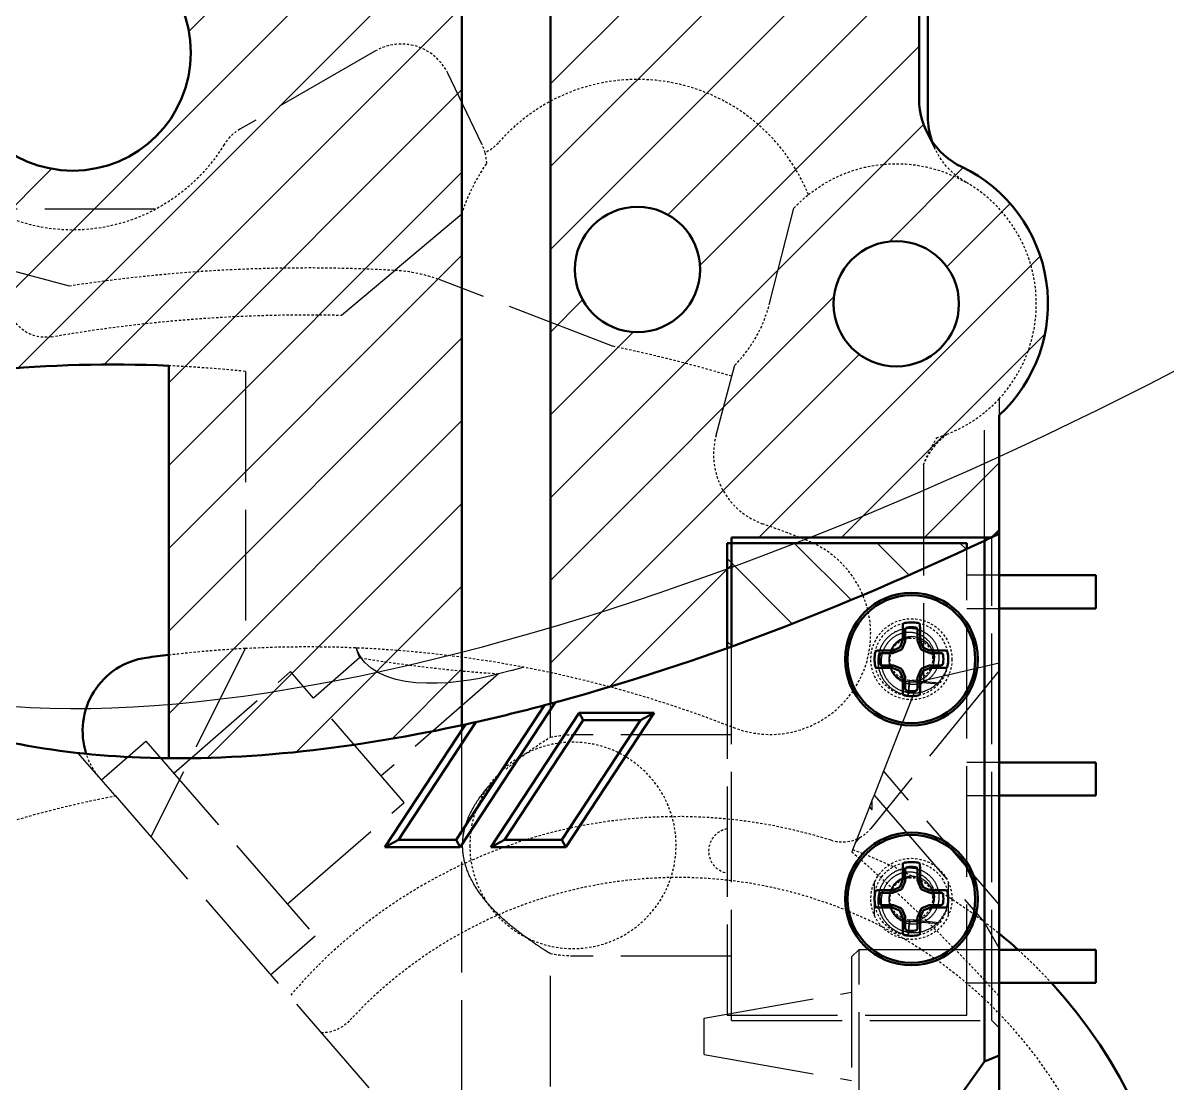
# Model space of a CAD drawing. Header units: millimetres. Extents: x 0 to 860, y -24 to 617.
# Drawn here: x 529.7 to 591.8, y 489.3 to 546.8 of the extents above; entities that cross this region are included whole.
import ezdxf

# ---------------------------------------------------------------- set-up
doc = ezdxf.new("R2010")
doc.units = ezdxf.units.MM
for name, pattern in [('AM_ISO02W050', [7.5, 6, -1.5]), ('AM_ISO08W050', [18, 12, -1.5, 3, -1.5]), ('HIDDEN2', [0.1875, 0.125, -0.0625])]:
    doc.linetypes.add(name, pattern=pattern)
for name, color, linetype, lineweight in [('AM_3', 6, 'AM_ISO02W050', 25), ('AM_7', 4, 'AM_ISO08W050', 25), ('AM_8', 1, 'Continuous', 25), ('Breakout Section', 7, 'Continuous', 25), ('Hidden', 7, 'HIDDEN2', 25), ('Visible', 7, 'Continuous', 50)]:
    doc.layers.add(name, color=color, linetype=linetype, lineweight=lineweight)

msp = doc.modelspace()

# ---------------------------------------------------------------- hatches: boundary and pattern name
at = {"layer": 'AM_8'}
h = msp.add_hatch(dxfattribs=at)
h.set_pattern_fill('ANSI31', color=256, style=0)
h.set_pattern_definition([(45, (437.9836, 319.8726), (-2.245064, 2.245064), [])])
edge = h.paths.add_edge_path(flags=0)
edge.add_spline(control_points=[(610.406, 535.589), (610.649, 535.764), (610.891, 535.94), (611.531, 536.408), (611.929, 536.702), (612.325, 536.997)], knot_values=[0, 0, 0, 0, 0.297466, 0.297466, 0.789426, 0.789426, 0.789426, 0.789426], degree=3, periodic=0)
edge.add_line((584.35, 563.939), (612.325, 536.997))
edge.add_line((582.026, 563.939), (584.35, 563.939))
edge.add_line((582.026, 555.939), (582.026, 563.939))
edge.add_line((577.926, 553.476), (582.026, 555.939))
edge.add_line((573.826, 555.939), (577.926, 553.476))
edge.add_line((573.826, 563.939), (573.826, 555.939))
edge.add_line((567.176, 563.939), (573.826, 563.939))
edge.add_line((567.176, 563.939), (567.176, 563.939))
edge.add_line((565.376, 563.939), (567.176, 563.939))
edge.add_line((564.376, 562.939), (565.376, 563.939))
edge.add_line((564.376, 549.939), (564.376, 562.939))
edge.add_line((560.326, 549.939), (564.376, 549.939))
edge.add_line((558.326, 547.939), (560.326, 549.939))
edge.add_line((558.326, 509.865), (558.326, 547.939))
edge.add_spline(control_points=[(558.582, 509.934), (558.497, 509.911), (558.411, 509.888), (558.326, 509.865)], knot_values=[0.280801, 0.280801, 0.280801, 0.280801, 0.296726, 0.296726, 0.296726, 0.296726], degree=3, periodic=0)
edge.add_spline(control_points=[(567.906, 512.878), (564.843, 511.78), (561.793, 510.81), (558.715, 509.97), (558.649, 509.952), (558.582, 509.934)], knot_values=[2.528, 2.528, 2.528, 2.528, 2.996496, 2.996496, 3.006761, 3.006761, 3.006761, 3.006761], degree=3, periodic=0)
edge.add_spline(control_points=[(568.146, 512.964), (568.066, 512.935), (567.986, 512.907), (567.906, 512.878)], knot_values=[2.515766, 2.515766, 2.515766, 2.515766, 2.528, 2.528, 2.528, 2.528], degree=3, periodic=0)
edge.add_line((568.146, 518.574), (568.146, 512.964))
edge.add_line((568.146, 518.874), (568.146, 518.574))
edge.add_line((582.229, 518.874), (568.146, 518.874))
edge.add_spline(control_points=[(582.3, 518.908), (582.276, 518.897), (582.253, 518.886), (582.229, 518.874)], knot_values=[0.032607, 0.032607, 0.032607, 0.032607, 0.037918, 0.037918, 0.037918, 0.037918], degree=3, periodic=0)
edge.add_line((582.666, 519.274), (582.3, 518.908))
edge.add_line((582.666, 525.505), (582.666, 519.274))
edge.add_ellipse((577.086, 531.555), major_axis=(7.425, -3.549), ratio=1, start_angle=-21.76389, end_angle=90, ccw=False)
edge.add_line((580.636, 538.98), (580.636, 538.98))
edge.add_spline(control_points=[(580.636, 538.98), (580.179, 539.199), (579.765, 539.506), (579.246, 540.062), (579.09, 540.263), (578.753, 540.794), (578.595, 541.139), (578.377, 541.888), (578.322, 542.271), (578.322, 542.654)], knot_values=[-0.224252, -0.224252, -0.224252, -0.224252, -0.148312, -0.148312, -0.110184, -0.110184, -0.054097, -0.054097, 0, 0, 0, 0], degree=3, periodic=0)
edge.add_line((578.322, 542.654), (578.322, 550.693))
edge.add_ellipse((582.331, 550.727), major_axis=(-1.877, -3.579), ratio=0.989891, start_angle=-191.11322, end_angle=-62.08326, ccw=False)
edge.add_line((584.856, 553.88), (608.448, 534.844))
edge.add_line((608.448, 534.844), (608.59, 534.294))
edge.add_spline(control_points=[(609.647, 535.044), (609.297, 534.793), (608.944, 534.543), (608.59, 534.294)], knot_values=[0.307763, 0.307763, 0.307763, 0.307763, 0.370434, 0.370434, 0.370434, 0.370434], degree=3, periodic=0)
edge.add_spline(control_points=[(610.406, 535.589), (610.154, 535.406), (609.901, 535.225), (609.647, 535.044)], knot_values=[0.833337, 0.833337, 0.833337, 0.833337, 0.893975, 0.893975, 0.893975, 0.893975], degree=3, periodic=0)
edge = h.paths.add_edge_path(flags=0)
edge.add_ellipse((577.086, 531.555), major_axis=(0, 3.4), ratio=1, start_angle=0, end_angle=360)
edge = h.paths.add_edge_path(flags=0)
edge.add_ellipse((563.045, 533.413), major_axis=(0, 3.4), ratio=1, start_angle=0, end_angle=360)
edge = h.paths.add_edge_path(flags=0)
edge.add_line((537.617, 528.193), (537.617, 506.903))
edge.add_line((537.617, 506.903), (537.617, 506.903))
edge.add_spline(control_points=[(537.617, 506.903), (542.88, 506.853), (548.297, 507.565), (553.526, 508.699)], knot_values=[3.26411, 3.26411, 3.26411, 3.26411, 4.051041, 4.051041, 4.051041, 4.051041], degree=3, periodic=0)
edge.add_line((553.526, 508.699), (553.526, 547.939))
edge.add_line((553.526, 547.939), (551.526, 549.939))
edge.add_line((551.526, 549.939), (547.476, 549.939))
edge.add_line((547.476, 549.939), (547.476, 562.939))
edge.add_line((547.476, 562.939), (546.476, 563.939))
edge.add_line((546.476, 563.939), (544.676, 563.939))
edge.add_line((544.676, 563.939), (544.676, 563.939))
edge.add_line((544.676, 563.939), (538.026, 563.939))
edge.add_line((538.026, 563.939), (538.026, 555.939))
edge.add_line((538.026, 555.939), (533.926, 553.476))
edge.add_line((533.926, 553.476), (529.826, 555.939))
edge.add_line((529.826, 555.939), (529.826, 563.939))
edge.add_line((529.826, 563.939), (526.891, 563.939))
edge.add_line((526.891, 563.939), (503.088, 540.195))
edge.add_spline(control_points=[(503.088, 540.195), (503.234, 539.224), (503.399, 538.271), (503.583, 537.337)], knot_values=[0.145474, 0.145474, 0.145474, 0.145474, 0.938844, 0.938844, 0.938844, 0.938844], degree=3, periodic=0)
edge.add_spline(control_points=[(503.583, 537.337), (503.654, 536.976), (503.728, 536.616), (503.806, 536.259)], knot_values=[0.25562, 0.25562, 0.25562, 0.25562, 0.322568, 0.322568, 0.322568, 0.322568], degree=3, periodic=0)
edge.add_spline(control_points=[(503.806, 536.259), (504.434, 533.343), (505.279, 530.466), (506.369, 527.72)], knot_values=[6.619501, 6.619501, 6.619501, 6.619501, 7.323802, 7.323802, 7.323802, 7.323802], degree=3, periodic=0)
edge.add_line((506.369, 527.72), (506.369, 527.72))
edge.add_line((506.369, 527.72), (509.479, 526.351))
edge.add_line((509.479, 526.351), (518.366, 526.351))
edge.add_ellipse((534.539, 458.851), major_axis=(69.342, -3.078), ratio=1, start_angle=90, end_angle=106.01544, ccw=False)
edge = h.paths.add_edge_path(flags=0)
edge.add_ellipse((512.245, 534.113), major_axis=(0, 3.4), ratio=1, start_angle=0, end_angle=360)
edge = h.paths.add_edge_path(flags=0)
edge.add_ellipse((532.416, 545.173), major_axis=(0, 6.4), ratio=1, start_angle=0, end_angle=360)
h = msp.add_hatch(dxfattribs=at)
h.set_pattern_fill('ANSI31', color=256, angle=90, style=0)
h.set_pattern_definition([(135, (437.9836, 319.8726), (-2.245064, -2.245064), [])])
edge = h.paths.add_edge_path(flags=0)
edge.add_line((567.906, 512.878), (567.906, 518.574))
edge.add_line((567.906, 518.574), (568.146, 518.574))
edge.add_line((568.146, 518.574), (580.906, 518.574))
edge.add_line((580.906, 518.574), (580.906, 518.251))
edge.add_spline(control_points=[(580.906, 518.251), (576.674, 516.277), (572.398, 514.498), (568.146, 512.964)], knot_values=[1.865519, 1.865519, 1.865519, 1.865519, 2.515766, 2.515766, 2.515766, 2.515766], degree=3, periodic=0)
edge.add_spline(control_points=[(568.146, 512.964), (568.066, 512.935), (567.986, 512.907), (567.906, 512.878)], knot_values=[2.515766, 2.515766, 2.515766, 2.515766, 2.528, 2.528, 2.528, 2.528], degree=3, periodic=0)

# ---------------------------------------------------------------- linework, layer by layer
at = {"layer": 'AM_3', "extrusion": (0, 1, 0)}
for p, q in [((548.83, 545.268), (541.471, 541.02)), ((554.601, 540.219), (552.752, 544.058)), ((536.899, 536.684), (516.053, 536.684)), ((553.517, 536.42), (549.9, 533.381)), ((570.216, 531.578), (571.531, 536.741)), ((528.907, 533.417), (532.212, 532.532)), ((546.995, 530.94), (549.9, 533.381)), ((561.697, 529.251), (552.281, 532.874)), ((541.774, 527.883), (541.774, 512.872)), ((568.164, 527.621), (568.324, 528.219)), ((567.307, 524.424), (568.164, 527.621)), ((582.666, 526.395), (582.666, 525.505)), ((581.866, 518.702), (581.866, 525.646)), ((578.565, 522.812), (578.565, 511.096)), ((582.229, 518.874), (582.266, 518.874)), ((582.266, 518.874), (582.3, 518.908)), ((582.266, 492.674), (582.266, 518.874)), ((580.906, 492.974), (580.906, 518.251)), ((582.666, 516.834), (580.906, 516.834)), ((580.906, 515.034), (582.666, 515.034)), ((541.774, 512.872), (536.654, 502.632)), ((567.906, 512.878), (567.906, 492.974)), ((568.146, 492.674), (568.146, 512.964)), ((547.975, 512.344), (545.472, 510.168)), ((537.886, 506.091), (544.226, 511.602)), ((550.393, 504.508), (544.226, 511.602)), ((556.204, 511.663), (555.509, 511.473)), ((556.204, 511.663), (556.9, 511.854)), ((582.666, 511.667), (575.703, 503.098)), ((582.666, 512.067), (578.565, 511.096)), ((555.509, 511.473), (549.146, 505.942)), ((577.798, 511.055), (577.73, 510.282)), ((577.796, 511.025), (577.798, 511.055)), ((577.798, 511.055), (577.798, 511.055)), ((579.373, 510.915), (577.798, 511.055)), ((579.434, 510.984), (577.805, 511.129)), ((578.565, 511.096), (578.054, 510.464)), ((578.054, 510.464), (575.879, 504.903)), ((558.326, 508.049), (558.326, 509.865)), ((553.526, 487.779), (553.526, 508.699)), ((533.962, 505.728), (536.377, 507.827)), ((536.377, 507.827), (545.562, 497.261)), ((568.146, 508.174), (559.546, 508.174)), ((534.703, 504.876), (532.691, 507.191)), ((582.666, 506.674), (580.906, 506.674)), ((582.666, 498.968), (576.392, 506.213)), ((534.703, 504.876), (551.057, 486.063)), ((534.709, 504.862), (534.703, 504.876)), ((575.879, 504.903), (575.766, 504.613)), ((575.879, 504.903), (581.866, 497.99)), ((580.906, 504.874), (582.666, 504.874)), ((544.053, 498.997), (550.393, 504.508)), ((575.631, 504.266), (574.678, 501.83)), ((575.766, 504.613), (575.631, 504.266)), ((575.631, 504.266), (575.766, 504.11)), ((575.766, 504.613), (575.766, 504.11)), ((574.858, 502.29), (575.111, 502.604)), ((575.906, 498.358), (575.906, 500.191)), ((579.906, 500.191), (579.906, 498.358)), ((577.798, 498.055), (577.73, 497.282)), ((577.796, 498.025), (577.798, 498.055)), ((577.798, 498.055), (577.798, 498.055)), ((579.373, 497.915), (577.798, 498.055)), ((579.434, 497.984), (577.805, 498.129)), ((582.666, 496.604), (581.866, 497.99)), ((543.147, 495.162), (545.562, 497.261)), ((558.326, 481.595), (558.326, 496.3)), ((568.146, 496.174), (559.546, 496.174)), ((574.666, 496.123), (575.066, 496.523)), ((574.666, 496.123), (574.666, 487.523)), ((575.066, 487.123), (575.066, 496.523)), ((575.066, 496.523), (582.666, 496.523)), ((582.666, 496.514), (580.906, 496.514)), ((566.666, 492.812), (574.666, 494.223)), ((580.906, 494.714), (582.666, 494.714)), ((567.906, 492.974), (580.906, 492.974)), ((566.666, 490.833), (566.666, 492.812)), ((568.146, 492.674), (582.266, 492.674)), ((582.666, 492.274), (582.266, 492.674)), ((566.666, 490.833), (574.666, 489.423))]:
    msp.add_line(p, q, dxfattribs=at)
at = {"layer": 'AM_7'}
for points in [[(579.205, 539.929), (579.063, 540.223), (578.921, 540.507), (578.779, 540.782)], [(555.509, 511.473), (552.982, 510.781), (548.638, 510.43), (547.78, 512.906)], [(547.975, 512.344), (547.91, 512.531), (547.845, 512.718), (547.78, 512.906)], [(577.798, 511.055), (577.8, 511.08), (577.803, 511.104), (577.805, 511.129)], [(577.798, 498.055), (577.8, 498.08), (577.803, 498.104), (577.805, 498.129)]]:
    msp.add_open_spline(points, degree=3, dxfattribs=at)
for points, knots in [([(576.719, 511.975), (576.738, 511.866), (576.77, 511.76), (576.856, 511.574), (576.914, 511.474), (577.123, 511.234), (577.263, 511.126), (577.529, 510.997), (577.694, 510.933), (578.103, 510.908), (578.289, 510.934), (578.583, 511.038), (578.754, 511.115), (579.076, 511.404), (579.194, 511.562), (579.334, 511.86), (579.404, 512.044), (579.426, 512.499), (579.395, 512.705), (579.267, 513.057), (579.173, 513.237), (578.868, 513.571), (578.692, 513.7), (578.314, 513.874), (578.118, 513.924), (577.72, 513.949), (577.492, 513.929), (577.051, 513.775), (576.866, 513.669), (576.546, 513.395), (576.39, 513.211), (576.174, 512.776), (576.113, 512.561), (576.078, 512.158), (576.085, 511.922), (576.229, 511.425), (576.346, 511.201), (576.582, 510.913), (576.668, 510.826), (576.953, 510.589), (577.175, 510.467), (577.545, 510.35), (577.723, 510.308), (578.129, 510.297), (578.311, 510.317), (578.487, 510.361)], [0, 0, 0, 0, 0.0169633, 0.0169633, 0.0313299, 0.0313299, 0.0491207, 0.0491207, 0.061298, 0.061298, 0.071376, 0.071376, 0.0782504, 0.0782504, 0.0839279, 0.0839279, 0.0877876, 0.0877876, 0.0909722, 0.0909722, 0.0935946, 0.0935946, 0.095996, 0.095996, 0.0982269, 0.0982269, 0.1004193, 0.1004193, 0.1022179, 0.1022179, 0.1040071, 0.1040071, 0.1054978, 0.1054978, 0.1067372, 0.1067372, 0.1078937, 0.1078937, 0.1084549, 0.1084549, 0.1096147, 0.1096147, 0.1102554, 0.1102554, 0.1107755, 0.1107755, 0.1107755, 0.1107755]), ([(579.082, 511.933), (579.159, 512.126), (579.171, 512.298), (579.166, 512.587), (579.129, 512.756), (578.969, 513.123), (578.842, 513.264), (578.682, 513.413), (578.609, 513.469), (578.381, 513.61), (578.214, 513.674), (577.856, 513.737), (577.665, 513.733), (577.284, 513.653), (577.096, 513.571), (576.767, 513.339), (576.628, 513.192), (576.403, 512.845), (576.324, 512.642), (576.253, 512.221), (576.259, 512.006), (576.352, 511.578), (576.445, 511.368), (576.707, 511.001), (576.873, 510.844), (577.262, 510.596), (577.488, 510.509), (577.957, 510.43), (578.198, 510.438), (578.673, 510.543), (578.905, 510.647), (579.312, 510.938), (579.485, 511.122), (579.75, 511.539), (579.842, 511.769), (579.889, 512.011)], [-0.4907713, -0.4907713, -0.4907713, -0.4907713, -0.480928, -0.480928, -0.4665165, -0.4665165, -0.4472859, -0.4472859, -0.4333159, -0.4333159, -0.4065285, -0.4065285, -0.3782734, -0.3782734, -0.3475453, -0.3475453, -0.3174957, -0.3174957, -0.2849721, -0.2849721, -0.2530897, -0.2530897, -0.2187417, -0.2187417, -0.1849838, -0.1849838, -0.1487767, -0.1487767, -0.1130979, -0.1130979, -0.0749933, -0.0749933, -0.0373472, -0.0373472, -0.000001, -0.000001, -0.000001, -0.000001]), ([(577.798, 511.056), (577.834, 511.052), (577.87, 511.05), (577.906, 511.05), (578.132, 511.05), (578.37, 511.118), (578.565, 511.243), (578.605, 511.268), (578.643, 511.296), (578.679, 511.325), (578.711, 511.351), (578.742, 511.379), (578.772, 511.409), (578.899, 511.536), (579.003, 511.699), (579.064, 511.877), (579.108, 512.006), (579.13, 512.143), (579.13, 512.274), (579.13, 512.587), (578.993, 512.919), (578.772, 513.14), (578.551, 513.361), (578.219, 513.499), (577.906, 513.499), (577.594, 513.499), (577.261, 513.361), (577.041, 513.14), (576.82, 512.919), (576.682, 512.587), (576.682, 512.274), (576.682, 511.962), (576.82, 511.63), (577.041, 511.409), (577.073, 511.377), (577.107, 511.346), (577.143, 511.317), (577.29, 511.2), (577.469, 511.115), (577.655, 511.076), (577.702, 511.066), (577.75, 511.059), (577.798, 511.055)], [0.91293522, 0.91293522, 0.91293522, 0.91293522, 0.91418068, 0.91418068, 0.91418068, 0.92203558, 0.92203558, 0.92203558, 0.92361698, 0.92361698, 0.92361698, 0.92506378, 0.92506378, 0.92506378, 0.93135022, 0.93135022, 0.93135022, 0.93594689, 0.93594689, 0.93594689, 0.94682999, 0.94682999, 0.94682999, 0.95771309, 0.95771309, 0.95771309, 0.9685962, 0.9685962, 0.9685962, 0.9794793, 0.9794793, 0.9794793, 0.9903624, 0.9903624, 0.9903624, 0.99194518, 0.99194518, 0.99194518, 0.99835157, 0.99835157, 0.99835157, 1, 1, 1, 1]), ([(577.906, 513.424), (577.801, 513.428), (577.696, 513.417), (577.494, 513.369), (577.398, 513.331), (577.156, 513.199), (577.038, 513.091), (576.854, 512.859), (576.783, 512.72), (576.711, 512.476), (576.695, 512.377), (576.69, 512.21), (576.691, 512.104), (576.719, 511.975)], [0, 0, 0, 0, 0.015845, 0.015845, 0.0313198, 0.0313198, 0.0573261, 0.0573261, 0.0854716, 0.0854716, 0.103795, 0.103795, 0.1158847, 0.1158847, 0.1158847, 0.1158847]), ([(577.729, 510.282), (577.747, 510.484), (577.765, 510.686), (577.783, 510.888), (577.787, 510.934), (577.792, 510.979), (577.796, 511.025)], [0, 0, 0, 0, 0.815591, 0.815591, 0.815591, 1, 1, 1, 1]), ([(577.805, 511.129), (577.805, 511.128), (577.805, 511.127), (577.805, 511.125), (577.802, 511.102), (577.8, 511.078), (577.798, 511.055)], [0, 0, 0, 0, 0.0479449, 0.0479449, 0.0479449, 1, 1, 1, 1]), ([(558.326, 496.3), (558.326, 496.3), (558.273, 496.332), (558.069, 496.46), (557.917, 496.556), (557.538, 496.806), (557.27, 496.987), (556.7, 497.401), (556.399, 497.634), (555.73, 498.196), (555.369, 498.538), (554.736, 499.235), (554.465, 499.59), (554.027, 500.302), (553.857, 500.664), (553.686, 501.201), (553.643, 501.377), (553.597, 501.65), (553.584, 501.741), (553.566, 501.939), (553.56, 502.044), (553.56, 502.305), (553.566, 502.41), (553.584, 502.608), (553.597, 502.699), (553.643, 502.972), (553.686, 503.148), (553.857, 503.685), (554.027, 504.047), (554.465, 504.759), (554.736, 505.114), (555.315, 505.751), (555.607, 506.035), (555.926, 506.313)], [2.5150292, 2.5150292, 2.5150292, 2.5150292, 2.5569832, 2.5569832, 2.5989372, 2.5989372, 2.652193, 2.652193, 2.7054488, 2.7054488, 2.7835953, 2.7835953, 2.8617419, 2.8617419, 2.9398884, 2.9398884, 2.9789617, 2.9789617, 2.9984983, 2.9984983, 3.018035, 3.018035, 3.0375716, 3.0375716, 3.0571083, 3.0571083, 3.0961815, 3.0961815, 3.1743281, 3.1743281, 3.2524746, 3.2524746, 3.3171679, 3.3171679, 3.3171679, 3.3171679]), ([(576.719, 498.975), (576.738, 498.866), (576.77, 498.76), (576.856, 498.574), (576.914, 498.474), (577.123, 498.234), (577.263, 498.126), (577.529, 497.997), (577.694, 497.933), (578.103, 497.908), (578.289, 497.934), (578.583, 498.038), (578.754, 498.115), (579.076, 498.404), (579.194, 498.562), (579.334, 498.86), (579.404, 499.044), (579.426, 499.499), (579.395, 499.705), (579.267, 500.057), (579.173, 500.237), (578.868, 500.571), (578.692, 500.7), (578.314, 500.874), (578.118, 500.924), (577.72, 500.949), (577.492, 500.929), (577.051, 500.775), (576.866, 500.669), (576.546, 500.395), (576.39, 500.211), (576.174, 499.776), (576.113, 499.561), (576.078, 499.158), (576.085, 498.922), (576.229, 498.425), (576.346, 498.201), (576.582, 497.913), (576.668, 497.826), (576.953, 497.589), (577.175, 497.467), (577.545, 497.35), (577.723, 497.308), (578.129, 497.297), (578.311, 497.317), (578.487, 497.361)], [0, 0, 0, 0, 0.0169633, 0.0169633, 0.0313299, 0.0313299, 0.0491207, 0.0491207, 0.061298, 0.061298, 0.071376, 0.071376, 0.0782504, 0.0782504, 0.0839279, 0.0839279, 0.0877876, 0.0877876, 0.0909722, 0.0909722, 0.0935946, 0.0935946, 0.095996, 0.095996, 0.0982269, 0.0982269, 0.1004193, 0.1004193, 0.1022179, 0.1022179, 0.1040071, 0.1040071, 0.1054978, 0.1054978, 0.1067372, 0.1067372, 0.1078937, 0.1078937, 0.1084549, 0.1084549, 0.1096147, 0.1096147, 0.1102554, 0.1102554, 0.1107755, 0.1107755, 0.1107755, 0.1107755]), ([(579.082, 498.933), (579.159, 499.126), (579.171, 499.298), (579.166, 499.587), (579.129, 499.756), (578.969, 500.123), (578.842, 500.264), (578.682, 500.413), (578.609, 500.469), (578.381, 500.61), (578.214, 500.674), (577.856, 500.737), (577.665, 500.733), (577.284, 500.653), (577.096, 500.571), (576.767, 500.339), (576.628, 500.192), (576.403, 499.845), (576.324, 499.642), (576.253, 499.221), (576.259, 499.006), (576.352, 498.578), (576.445, 498.368), (576.707, 498.001), (576.873, 497.844), (577.262, 497.596), (577.488, 497.509), (577.957, 497.43), (578.198, 497.438), (578.673, 497.543), (578.905, 497.647), (579.312, 497.938), (579.485, 498.122), (579.75, 498.539), (579.842, 498.769), (579.889, 499.011)], [-0.4907713, -0.4907713, -0.4907713, -0.4907713, -0.480928, -0.480928, -0.4665165, -0.4665165, -0.4472859, -0.4472859, -0.4333159, -0.4333159, -0.4065285, -0.4065285, -0.3782734, -0.3782734, -0.3475453, -0.3475453, -0.3174957, -0.3174957, -0.2849721, -0.2849721, -0.2530897, -0.2530897, -0.2187417, -0.2187417, -0.1849838, -0.1849838, -0.1487767, -0.1487767, -0.1130979, -0.1130979, -0.0749933, -0.0749933, -0.0373472, -0.0373472, -0.000001, -0.000001, -0.000001, -0.000001]), ([(577.798, 498.056), (577.834, 498.052), (577.87, 498.05), (577.906, 498.05), (578.132, 498.05), (578.37, 498.118), (578.565, 498.243), (578.605, 498.268), (578.643, 498.296), (578.679, 498.325), (578.711, 498.351), (578.742, 498.379), (578.772, 498.409), (578.899, 498.536), (579.003, 498.699), (579.064, 498.877), (579.108, 499.006), (579.13, 499.143), (579.13, 499.274), (579.13, 499.587), (578.993, 499.919), (578.772, 500.14), (578.551, 500.361), (578.219, 500.499), (577.906, 500.499), (577.594, 500.499), (577.261, 500.361), (577.041, 500.14), (576.82, 499.919), (576.682, 499.587), (576.682, 499.274), (576.682, 498.962), (576.82, 498.63), (577.041, 498.409), (577.073, 498.377), (577.107, 498.346), (577.143, 498.317), (577.29, 498.2), (577.469, 498.115), (577.655, 498.076), (577.702, 498.066), (577.75, 498.059), (577.798, 498.055)], [0.91293522, 0.91293522, 0.91293522, 0.91293522, 0.91418068, 0.91418068, 0.91418068, 0.92203558, 0.92203558, 0.92203558, 0.92361698, 0.92361698, 0.92361698, 0.92506378, 0.92506378, 0.92506378, 0.93135022, 0.93135022, 0.93135022, 0.93594689, 0.93594689, 0.93594689, 0.94682999, 0.94682999, 0.94682999, 0.95771309, 0.95771309, 0.95771309, 0.9685962, 0.9685962, 0.9685962, 0.9794793, 0.9794793, 0.9794793, 0.9903624, 0.9903624, 0.9903624, 0.99194518, 0.99194518, 0.99194518, 0.99835157, 0.99835157, 0.99835157, 1, 1, 1, 1]), ([(577.906, 500.424), (577.801, 500.428), (577.696, 500.417), (577.494, 500.369), (577.398, 500.331), (577.156, 500.199), (577.038, 500.091), (576.854, 499.859), (576.783, 499.72), (576.711, 499.476), (576.695, 499.377), (576.69, 499.21), (576.691, 499.104), (576.719, 498.975)], [0, 0, 0, 0, 0.015845, 0.015845, 0.0313198, 0.0313198, 0.0573261, 0.0573261, 0.0854716, 0.0854716, 0.103795, 0.103795, 0.1158847, 0.1158847, 0.1158847, 0.1158847]), ([(577.729, 497.282), (577.747, 497.484), (577.765, 497.686), (577.783, 497.888), (577.787, 497.934), (577.792, 497.979), (577.796, 498.025)], [0, 0, 0, 0, 0.815591, 0.815591, 0.815591, 1, 1, 1, 1]), ([(577.805, 498.129), (577.805, 498.128), (577.805, 498.127), (577.805, 498.125), (577.802, 498.102), (577.8, 498.078), (577.798, 498.055)], [0, 0, 0, 0, 0.0479449, 0.0479449, 0.0479449, 1, 1, 1, 1])]:
    msp.add_open_spline(points, degree=3, knots=knots, dxfattribs=at)
at = {"layer": 'Breakout Section', "transparency": 33554432}
msp.add_spline([(510.767, 580.946, 22.699), (579.209, 590.78, 22.699), (639.473, 576.583, 22.699), (515.932, 513.769, 22.699), (510.767, 580.946, 22.699)], degree=3, dxfattribs=at)
at = {"layer": 'Hidden'}
for centre in [(577.906, 512.274), (577.906, 499.274)]:
    msp.add_circle(centre, 2.2, dxfattribs=at)
at = {"layer": 'Hidden', "extrusion": (1e-16, 0, -1)}
msp.add_circle((-559.546, 502.174), 5.6, dxfattribs=at)
at = {"layer": 'Hidden'}
for centre, radius, start, end in [((550.23, 542.844), 2.8, 25.713, 120), ((563.045, 533.726), 10, 22.0011, 139.07459), ((542.671, 538.941), 2.4, 120, 148.71692), ((552.078, 539.004), 2.8, 15.50907, 25.713), ((552.078, 539.004), 2.8, 3.24747, 15.50907), ((577.086, 531.555), 7.6, 317.23929, 60.25838), ((532.416, 545.173), 9.6, 242.15724, 297.84275), ((563.045, 533.404), 7.4, 315.51711, 345.713), ((545.126, 449.839), 81.123, 73.50111, 78.21314), ((534.539, 458.851), 69.41, 84.01699, 87.45841), ((571.171, 523.389), 4, 165, 250.49986), ((577.086, 531.555), 7.6, 286.85595, 286.86976), ((545.126, 449.839), 74.025, 68.5069, 70.49986), ((570.25, 513.644), 5.451, 248.5069, 68.5069), ((565.227, 476.136), 27.6, 72.45381, 139.71504), ((568.126, 501.874), 1.22, 100.38886, 259.61114), ((574.151, 504.359), 2, 298.67086, 320.90647), ((574.151, 504.359), 2, 252.45381, 298.67086), ((565.227, 476.136), 24.3, 237.82306, 137.18047)]:
    msp.add_arc(centre, radius, start, end, dxfattribs=at)
at = {"layer": 'Hidden', "extrusion": (1e-16, 0, -1)}
for centre, radius, start, end in [((-532.416, 545.173), 9.6, 211.28308, 242.15725), ((-553.978, 541.586), 2, 220.92541, 246.46906), ((-582.899, 541.709), 4.1, 299.87679, 340.96135), ((-577.086, 531.555), 7.6, 51.12655, 119.74162), ((-563.053, 533.409), 10, 17.52253, 35.12659), ((-577.086, 531.555), 7.6, 43.02909, 51.12655), ((-545.126, 448.239), 85.276, 81.28978, 93.20977), ((-549.456, 525.447), 7.947, 93.20977, 110.82789), ((-530.907, 531.736), 2, 260.15106, 0), ((-545.126, 449.839), 81.123, 80.15106, 91.32009), ((-577.086, 531.555), 7.6, 222.76071, 231.02859), ((-577.086, 531.555), 7.6, 231.02859, 249.0288), ((-582.274, 521.306), 4.003, 22.09729, 51.94303), ((-584.954, 520.569), 6.771, 19.34071, 33.24113), ((-576.772, 532.456), 8.555, 249.22701, 252.8719), ((-577.906, 512.274), 2, 10.45921, 79.54079), ((-577.906, 512.274), 2, 100.45921, 169.54079), ((-577.906, 512.274), 1.15, 275.05746, 275.05665), ((-545.126, 449.839), 63.123, 83.16815, 86.95609), ((-545.126, 449.839), 63.123, 86.95609, 111.4931), ((-560.265, 585.813), 74.494, 273.66075, 279.48481), ((-577.906, 512.11), 1.189, 162.5207, 188.54931), ((-577.906, 512.274), 2, 280.45921, 349.54079), ((-577.906, 512.274), 2, 190.45921, 259.54079), ((-567.723, 492.511), 18.158, 49.47807, 58.83377), ((-559.546, 502.174), 6, 78.2628, 90), ((-536.946, 508.393), 4, 319, 341.78443), ((-545.126, 449.839), 56, 30.63496, 79.27956), ((-510.093, 427.937), 98.139, 131.15431, 137.6889), ((-565.227, 476.136), 27.5, 110.19823, 129.35593), ((-577.906, 499.274), 2, 10.45921, 79.54079), ((-577.906, 499.274), 2, 100.45921, 169.54079), ((-577.906, 499.274), 1.15, 275.05746, 275.05665), ((-577.906, 499.11), 1.189, 162.5207, 188.54931), ((-577.906, 499.274), 2, 280.45921, 349.54079), ((-577.906, 499.274), 2, 190.45921, 259.54079), ((-559.546, 502.174), 6, 270, 281.7372), ((-565.227, 476.136), 27.5, 132.1799, 137.50035), ((-545.936, 494.012), 2, 222.81953, 271.47319)]:
    msp.add_arc(centre, radius, start, end, dxfattribs=at)
at = {"layer": 'Visible', "extrusion": (0, 1, 0)}
for p, q in [((578.801, 541.699), (578.801, 551.607)), ((578.322, 550.693), (578.322, 542.654)), ((553.526, 547.939), (553.526, 508.699)), ((558.326, 509.865), (558.326, 547.939)), ((537.617, 506.903), (537.617, 528.193)), ((582.666, 525.505), (582.666, 519.274)), ((582.666, 519.274), (582.3, 518.908)), ((582.666, 519.084), (582.666, 519.274)), ((582.666, 490.785), (582.666, 519.084)), ((567.906, 512.878), (567.906, 518.574)), ((567.906, 518.574), (580.906, 518.574)), ((582.229, 518.874), (568.146, 518.874)), ((568.146, 518.874), (568.146, 512.964)), ((580.906, 518.574), (580.906, 518.251)), ((581.866, 518.702), (581.866, 490.454)), ((587.906, 516.834), (582.666, 516.834)), ((587.906, 515.034), (587.906, 516.834)), ((582.666, 515.034), (587.906, 515.034)), ((577.574, 513.871), (577.574, 513.285)), ((578.239, 513.285), (578.239, 513.871)), ((576.868, 512.747), (576.84, 512.747)), ((577.228, 512.886), (576.915, 512.756)), ((577.335, 512.779), (576.943, 512.616)), ((577.424, 513.266), (577.295, 512.953)), ((577.564, 513.238), (577.402, 512.846)), ((577.434, 513.341), (577.434, 513.313)), ((578.41, 512.846), (578.248, 513.238)), ((578.379, 513.313), (578.379, 513.341)), ((578.518, 512.953), (578.388, 513.266)), ((578.869, 512.616), (578.478, 512.779)), ((578.897, 512.756), (578.585, 512.886)), ((578.945, 512.747), (578.973, 512.747)), ((576.895, 512.607), (576.31, 512.607)), ((579.503, 512.607), (578.917, 512.607)), ((576.31, 511.942), (576.895, 511.942)), ((576.84, 511.802), (576.868, 511.802)), ((576.915, 511.793), (577.228, 511.663)), ((576.943, 511.932), (577.335, 511.77)), ((577.295, 511.596), (577.424, 511.283)), ((577.402, 511.703), (577.564, 511.311)), ((578.248, 511.311), (578.41, 511.703)), ((578.388, 511.283), (578.518, 511.596)), ((578.478, 511.77), (578.869, 511.932)), ((578.585, 511.663), (578.897, 511.793)), ((578.917, 511.942), (579.503, 511.942)), ((578.945, 511.802), (578.973, 511.802)), ((577.434, 511.236), (577.434, 511.208)), ((577.574, 511.264), (577.574, 510.678)), ((578.239, 510.678), (578.239, 511.264)), ((578.379, 511.208), (578.379, 511.236)), ((558.001, 509.778), (553.205, 502.482)), ((553.421, 502.082), (558.582, 509.934)), ((559.881, 509.37), (555.091, 502.082)), ((559.166, 502.082), (563.956, 509.37)), ((563.956, 509.37), (559.881, 509.37)), ((559.881, 509.37), (560.096, 508.97)), ((563.956, 509.37), (563.214, 508.97)), ((553.724, 508.742), (549.346, 502.082)), ((550.088, 502.482), (554.285, 508.867)), ((555.833, 502.482), (560.096, 508.97)), ((563.214, 508.97), (558.95, 502.482)), ((560.096, 508.97), (563.214, 508.97)), ((587.906, 506.674), (582.666, 506.674)), ((587.906, 504.874), (587.906, 506.674)), ((582.666, 504.874), (587.906, 504.874)), ((549.346, 502.082), (550.088, 502.482)), ((553.205, 502.482), (550.088, 502.482)), ((553.421, 502.082), (553.205, 502.482)), ((555.833, 502.482), (555.091, 502.082)), ((558.95, 502.482), (555.833, 502.482)), ((559.166, 502.082), (558.95, 502.482)), ((549.346, 502.082), (553.421, 502.082)), ((555.091, 502.082), (559.166, 502.082)), ((577.434, 500.341), (577.434, 500.313)), ((577.574, 500.871), (577.574, 500.285)), ((578.239, 500.285), (578.239, 500.871)), ((578.379, 500.313), (578.379, 500.341)), ((576.868, 499.747), (576.84, 499.747)), ((577.228, 499.886), (576.915, 499.756)), ((577.335, 499.779), (576.943, 499.616)), ((577.424, 500.266), (577.295, 499.953)), ((577.564, 500.238), (577.402, 499.846)), ((578.41, 499.846), (578.248, 500.238)), ((578.518, 499.953), (578.388, 500.266)), ((578.869, 499.616), (578.478, 499.779)), ((578.897, 499.756), (578.585, 499.886)), ((578.945, 499.747), (578.973, 499.747)), ((576.895, 499.607), (576.31, 499.607)), ((579.503, 499.607), (578.917, 499.607)), ((576.31, 498.942), (576.895, 498.942)), ((576.84, 498.802), (576.868, 498.802)), ((576.915, 498.793), (577.228, 498.663)), ((576.943, 498.932), (577.335, 498.77)), ((577.295, 498.596), (577.424, 498.283)), ((577.402, 498.703), (577.564, 498.311)), ((578.248, 498.311), (578.41, 498.703)), ((578.388, 498.283), (578.518, 498.596)), ((578.478, 498.77), (578.869, 498.932)), ((578.585, 498.663), (578.897, 498.793)), ((578.917, 498.942), (579.503, 498.942)), ((578.945, 498.802), (578.973, 498.802)), ((577.434, 498.236), (577.434, 498.208)), ((577.574, 498.264), (577.574, 497.678)), ((578.239, 497.678), (578.239, 498.264)), ((578.379, 498.208), (578.379, 498.236)), ((587.906, 496.514), (582.666, 496.514)), ((587.906, 494.714), (587.906, 496.514)), ((582.666, 494.714), (587.906, 494.714)), ((581.866, 490.454), (580.226, 488.134)), ((581.866, 490.454), (582.666, 490.785)), ((582.666, 486.574), (582.666, 490.785))]:
    msp.add_line(p, q, dxfattribs=at)
at = {"layer": 'Visible'}
for centre, radius in [((532.416, 545.173), 6.4), ((563.045, 533.413), 3.4), ((577.086, 531.555), 3.4)]:
    msp.add_circle(centre, radius, dxfattribs=at)
at = {"layer": 'Visible', "extrusion": (1e-16, 0, -1)}
for centre, radius in [((-577.906, 512.274), 3.6), ((-577.906, 512.274), 3.468), ((-577.906, 499.274), 3.6), ((-577.906, 499.274), 3.468)]:
    msp.add_circle(centre, radius, dxfattribs=at)
for centre, radius, start, end in [((-582.405, 542.66), 4.083, 295.68008, 359.92026), ((-582.899, 541.703), 4.098, 341.04642, 359.94327), ((-577.086, 531.555), 8.23, 115.54853, 227.31242), ((-622.974, 513.346), 45.54, 359.9936, 0.97618), ((-577.906, 512.274), 2, 79.54079, 100.45921), ((-532.839, 513.346), 45.54, 179.02382, 180.0064), ((-576.834, 467.207), 45.54, 89.02382, 90.0064), ((-577.287, 512.893), 0.124, 202.49258, 247.50742), ((-578.525, 512.893), 0.124, 292.49258, 337.50742), ((-578.978, 467.207), 45.54, 89.9936, 90.97618), ((-536.946, 508.393), 4, 341.78443, 82.04735), ((-545.126, 449.839), 63.123, 82.04735, 83.16815), ((-577.906, 512.274), 2, 349.54079, 10.45921), ((-577.906, 512.274), 2, 169.54079, 190.45921), ((-576.834, 557.342), 45.54, 269.9936, 270.97618), ((-577.287, 511.655), 0.124, 112.49258, 157.50742), ((-578.525, 511.655), 0.124, 22.49258, 67.50742), ((-578.978, 557.342), 45.54, 269.02382, 270.0064), ((-622.974, 511.203), 45.54, 359.02382, 0.0064), ((-532.839, 511.203), 45.54, 179.9936, 180.97618), ((-577.906, 512.274), 2, 259.54079, 280.45921), ((-622.974, 500.346), 45.54, 359.9936, 0.97618), ((-577.906, 499.274), 2, 79.54079, 100.45921), ((-532.839, 500.346), 45.54, 179.02382, 180.0064), ((-576.834, 454.207), 45.54, 89.02382, 90.0064), ((-577.287, 499.893), 0.124, 202.49258, 247.50742), ((-578.525, 499.893), 0.124, 292.49258, 337.50742), ((-578.978, 454.207), 45.54, 89.9936, 90.97618), ((-577.906, 499.274), 2, 349.54079, 10.45921), ((-577.906, 499.274), 2, 169.54079, 190.45921), ((-576.834, 544.342), 45.54, 269.9936, 270.97618), ((-577.287, 498.655), 0.124, 112.49258, 157.50742), ((-578.525, 498.655), 0.124, 22.49258, 67.50742), ((-578.978, 544.342), 45.54, 269.02382, 270.0064), ((-622.974, 498.203), 45.54, 359.02382, 0.0064), ((-532.839, 498.203), 45.54, 179.9936, 180.97618), ((-577.906, 499.274), 2, 259.54079, 280.45921), ((-565.227, 476.136), 27.5, 129.35593, 132.1799), ((-565.227, 476.136), 27.5, 137.50035, 206.95613)]:
    msp.add_arc(centre, radius, start, end, dxfattribs=at)
at = {"layer": 'Visible'}
for centre, radius, start, end in [((534.539, 458.851), 69.41, 87.45841, 103.47384), ((577.906, 512.274), 1.735, 82.54259, 97.45741), ((577.18, 513.001), 0.124, 292.49258, 337.50742), ((578.632, 513.001), 0.124, 202.49258, 247.50742), ((577.906, 512.274), 1.735, 172.54259, 187.45741), ((577.906, 512.274), 1.735, 352.54259, 7.45741), ((577.18, 511.548), 0.124, 22.49258, 67.50742), ((578.632, 511.548), 0.124, 112.49258, 157.50742), ((577.906, 512.274), 1.735, 262.54259, 277.45741), ((577.906, 499.274), 1.735, 82.54259, 97.45741), ((577.18, 500.001), 0.124, 292.49258, 337.50742), ((578.632, 500.001), 0.124, 202.49258, 247.50742), ((577.906, 499.274), 1.735, 172.54259, 187.45741), ((577.906, 499.274), 1.735, 352.54259, 7.45741), ((577.18, 498.548), 0.124, 22.49258, 67.50742), ((578.632, 498.548), 0.124, 112.49258, 157.50742), ((577.906, 499.274), 1.735, 262.54259, 277.45741)]:
    msp.add_arc(centre, radius, start, end, dxfattribs=at)
for centre, major_axis, ratio, start_param, end_param in [((577.699, 513.869), (-0.059, 0.112), 0.98278, -0.348308, 1.079528), ((578.114, 513.869), (0.059, 0.112), 0.982773, -1.078847, 0.348963), ((576.867, 512.872), (-0.024, 0.123), 0.996045, 2.946, 3.337185), ((577.309, 513.313), (-0.123, 0.024), 0.996045, 2.946, 3.337185), ((578.504, 513.313), (0.123, 0.024), 0.996045, 2.946, 3.337185), ((578.945, 512.872), (0.024, 0.123), 0.996045, 2.946, 3.337185), ((576.311, 512.482), (-0.112, 0.059), 0.982773, -1.078847, 0.348963), ((579.501, 512.482), (0.112, 0.059), 0.98278, -0.348308, 1.079528), ((576.311, 512.067), (0.112, 0.059), 0.98278, 2.793285, 4.221121), ((576.867, 511.677), (0.024, 0.123), 0.996045, -0.195593, 0.195593), ((578.945, 511.677), (-0.024, 0.123), 0.996045, -0.195593, 0.195593), ((579.501, 512.067), (-0.112, 0.059), 0.982773, 2.062746, 3.490556), ((577.309, 511.236), (0.123, 0.024), 0.996045, -0.195593, 0.195593), ((578.504, 511.236), (-0.123, 0.024), 0.996045, -0.195593, 0.195593), ((577.699, 510.68), (0.059, 0.112), 0.982773, 2.062746, 3.490556), ((578.114, 510.68), (-0.059, 0.112), 0.98278, 2.793285, 4.221121), ((577.699, 500.869), (-0.059, 0.112), 0.98278, -0.348308, 1.079528), ((578.114, 500.869), (0.059, 0.112), 0.982773, -1.078847, 0.348963), ((576.867, 499.872), (-0.024, 0.123), 0.996045, 2.946, 3.337185), ((577.309, 500.313), (-0.123, 0.024), 0.996045, 2.946, 3.337185), ((578.504, 500.313), (0.123, 0.024), 0.996045, 2.946, 3.337185), ((578.945, 499.872), (0.024, 0.123), 0.996045, 2.946, 3.337185), ((576.311, 499.482), (-0.112, 0.059), 0.982773, -1.078847, 0.348963), ((579.501, 499.482), (0.112, 0.059), 0.98278, -0.348308, 1.079528), ((576.311, 499.067), (0.112, 0.059), 0.98278, 2.793285, 4.221121), ((576.867, 498.677), (0.024, 0.123), 0.996045, -0.195593, 0.195593), ((578.945, 498.677), (-0.024, 0.123), 0.996045, -0.195593, 0.195593), ((579.501, 499.067), (-0.112, 0.059), 0.982773, 2.062746, 3.490556), ((577.309, 498.236), (0.123, 0.024), 0.996045, -0.195593, 0.195593), ((578.504, 498.236), (-0.123, 0.024), 0.996045, -0.195593, 0.195593), ((577.699, 497.68), (0.059, 0.112), 0.982773, 2.062746, 3.490556), ((578.114, 497.68), (-0.059, 0.112), 0.98278, 2.793285, 4.221121)]:
    msp.add_ellipse(centre, major_axis=major_axis, ratio=ratio, start_param=start_param, end_param=end_param, dxfattribs=at)
at = {"layer": 'Visible', "extrusion": (3.80602e-18, 1.91342e-17, -1)}
for centre, start_param, end_param in [((577.449, 513.285), 2.946, 3.337185), ((578.364, 511.263), -0.195593, 0.195593), ((577.449, 500.285), 2.946, 3.337185), ((578.364, 498.263), -0.195593, 0.195593)]:
    msp.add_ellipse(centre, major_axis=(-0.123, 0.024), ratio=0.996045, start_param=start_param, end_param=end_param, dxfattribs=at)
at = {"layer": 'Visible', "extrusion": (3.80602e-18, -1.91342e-17, -1)}
for centre, start_param, end_param in [((578.364, 513.285), 2.946, 3.337185), ((577.449, 511.263), -0.195593, 0.195593), ((578.364, 500.285), 2.946, 3.337185), ((577.449, 498.263), -0.195593, 0.195593)]:
    msp.add_ellipse(centre, major_axis=(0.123, 0.024), ratio=0.996045, start_param=start_param, end_param=end_param, dxfattribs=at)
at = {"layer": 'Visible', "extrusion": (9.6194e-17, 1.91342e-17, -1)}
for centre, start_param, end_param in [((576.895, 512.732), 2.946, 3.337185), ((578.917, 511.817), -0.195593, 0.195593), ((576.895, 499.732), 2.946, 3.337185), ((578.917, 498.817), -0.195593, 0.195593)]:
    msp.add_ellipse(centre, major_axis=(-0.024, 0.123), ratio=0.996045, start_param=start_param, end_param=end_param, dxfattribs=at)
at = {"layer": 'Visible', "extrusion": (9.6194e-17, -1.91342e-17, -1)}
for centre, start_param, end_param in [((578.917, 512.732), 2.946, 3.337185), ((576.895, 511.817), -0.195593, 0.195593), ((578.917, 499.732), 2.946, 3.337185), ((576.895, 498.817), -0.195593, 0.195593)]:
    msp.add_ellipse(centre, major_axis=(0.024, 0.123), ratio=0.996045, start_param=start_param, end_param=end_param, dxfattribs=at)
at = {"layer": 'Visible'}
for points, knots in [([(553.724, 508.742), (547.924, 507.472), (541.886, 506.715), (531.41, 507.121), (526.716, 507.947), (518.374, 511.565), (515.633, 513.838), (511.093, 518.573), (509.023, 521.837), (505.807, 528.739), (504.623, 532.466), (503.806, 536.259)], [3.25415, 3.25415, 3.25415, 3.25415, 4.127872, 4.127872, 4.830624, 4.830624, 5.495735, 5.495735, 6.407612, 6.407612, 7.323802, 7.323802, 7.323802, 7.323802]), ([(581.866, 518.702), (574.198, 515.068), (566.369, 512.058), (558.715, 509.97), (558.649, 509.952), (558.582, 509.934)], [1.816312, 1.816312, 1.816312, 1.816312, 2.996496, 2.996496, 3.006761, 3.006761, 3.006761, 3.006761]), ([(577.44, 514.122), (577.441, 514.136), (577.443, 514.15), (577.448, 514.163), (577.453, 514.175), (577.46, 514.188), (577.469, 514.198), (577.478, 514.209), (577.489, 514.218), (577.501, 514.225), (577.514, 514.233), (577.528, 514.238), (577.543, 514.241)], [0, 0, 0, 0, 0.00002096155, 0.00002096155, 0.00002096155, 0.00004192, 0.00004192, 0.00004192, 0.00006292253, 0.00006292253, 0.00006292253, 0.00008558841, 0.00008558841, 0.00008558841, 0.00008558841]), ([(578.269, 514.241), (578.283, 514.239), (578.297, 514.234), (578.309, 514.227), (578.321, 514.22), (578.332, 514.211), (578.341, 514.201), (578.351, 514.19), (578.358, 514.178), (578.363, 514.165), (578.369, 514.152), (578.372, 514.137), (578.372, 514.122)], [0, 0, 0, 0, 0.00002101043, 0.00002101043, 0.00002101043, 0.00004201941, 0.00004201941, 0.00004201941, 0.00006304715, 0.00006304715, 0.00006304715, 0.00008558686, 0.00008558686, 0.00008558686, 0.00008558686]), ([(575.939, 512.638), (575.942, 512.651), (575.947, 512.665), (575.954, 512.677), (575.958, 512.684), (575.963, 512.691), (575.968, 512.698), (575.981, 512.713), (575.997, 512.724), (576.015, 512.731), (576.029, 512.737), (576.044, 512.74), (576.059, 512.74)], [0, 0, 0, 0, 0.00002101043, 0.00002101043, 0.00002101043, 0.00003365576, 0.00003365576, 0.00003365576, 0.00006304715, 0.00006304715, 0.00006304715, 0.00008558685, 0.00008558685, 0.00008558685, 0.00008558685]), ([(579.754, 512.74), (579.768, 512.74), (579.781, 512.737), (579.794, 512.733), (579.807, 512.728), (579.819, 512.721), (579.83, 512.712), (579.841, 512.703), (579.85, 512.692), (579.857, 512.68), (579.865, 512.667), (579.87, 512.652), (579.873, 512.638)], [0, 0, 0, 0, 0.00002096155, 0.00002096155, 0.00002096155, 0.00004192, 0.00004192, 0.00004192, 0.00006292253, 0.00006292253, 0.00006292253, 0.0000855884, 0.0000855884, 0.0000855884, 0.0000855884]), ([(576.059, 511.809), (576.045, 511.809), (576.031, 511.811), (576.018, 511.816), (576.005, 511.821), (575.993, 511.828), (575.982, 511.837), (575.972, 511.846), (575.963, 511.857), (575.955, 511.869), (575.948, 511.882), (575.942, 511.897), (575.939, 511.911)], [0, 0, 0, 0, 0.00002096155, 0.00002096155, 0.00002096155, 0.00004192, 0.00004192, 0.00004192, 0.00006292253, 0.00006292253, 0.00006292253, 0.0000855884, 0.0000855884, 0.0000855884, 0.0000855884]), ([(579.873, 511.911), (579.87, 511.898), (579.866, 511.884), (579.859, 511.872), (579.852, 511.86), (579.843, 511.849), (579.832, 511.839), (579.822, 511.83), (579.81, 511.823), (579.797, 511.817), (579.783, 511.812), (579.769, 511.809), (579.754, 511.809)], [0, 0, 0, 0, 0.00002101043, 0.00002101043, 0.00002101043, 0.00004201941, 0.00004201941, 0.00004201941, 0.00006304715, 0.00006304715, 0.00006304715, 0.00008558685, 0.00008558685, 0.00008558685, 0.00008558685]), ([(577.543, 510.308), (577.529, 510.31), (577.516, 510.315), (577.504, 510.322), (577.496, 510.326), (577.489, 510.331), (577.483, 510.337), (577.468, 510.349), (577.456, 510.366), (577.449, 510.384), (577.444, 510.397), (577.441, 510.412), (577.44, 510.427)], [0, 0, 0, 0, 0.00002101043, 0.00002101043, 0.00002101043, 0.00003365576, 0.00003365576, 0.00003365576, 0.00006304715, 0.00006304715, 0.00006304715, 0.00008558685, 0.00008558685, 0.00008558685, 0.00008558685]), ([(578.372, 510.427), (578.372, 510.419), (578.371, 510.41), (578.369, 510.402), (578.365, 510.383), (578.356, 510.365), (578.343, 510.351), (578.334, 510.34), (578.324, 510.331), (578.312, 510.324), (578.299, 510.316), (578.284, 510.31), (578.269, 510.308)], [0, 0, 0, 0, 0.00001259732, 0.00001259732, 0.00001259732, 0.00004192, 0.00004192, 0.00004192, 0.00006292253, 0.00006292253, 0.00006292253, 0.0000855884, 0.0000855884, 0.0000855884, 0.0000855884]), ([(577.44, 501.122), (577.441, 501.136), (577.443, 501.15), (577.448, 501.163), (577.453, 501.175), (577.46, 501.188), (577.469, 501.198), (577.478, 501.209), (577.489, 501.218), (577.501, 501.225), (577.514, 501.233), (577.528, 501.238), (577.543, 501.241)], [0, 0, 0, 0, 0.00002096155, 0.00002096155, 0.00002096155, 0.00004192, 0.00004192, 0.00004192, 0.00006292253, 0.00006292253, 0.00006292253, 0.00008558841, 0.00008558841, 0.00008558841, 0.00008558841]), ([(578.269, 501.241), (578.283, 501.239), (578.297, 501.234), (578.309, 501.227), (578.321, 501.22), (578.332, 501.211), (578.341, 501.201), (578.351, 501.19), (578.358, 501.178), (578.363, 501.165), (578.369, 501.152), (578.372, 501.137), (578.372, 501.122)], [0, 0, 0, 0, 0.00002101043, 0.00002101043, 0.00002101043, 0.00004201941, 0.00004201941, 0.00004201941, 0.00006304715, 0.00006304715, 0.00006304715, 0.00008558686, 0.00008558686, 0.00008558686, 0.00008558686]), ([(575.939, 499.638), (575.942, 499.651), (575.947, 499.665), (575.954, 499.677), (575.958, 499.684), (575.963, 499.691), (575.968, 499.698), (575.981, 499.713), (575.997, 499.724), (576.015, 499.731), (576.029, 499.737), (576.044, 499.74), (576.059, 499.74)], [0, 0, 0, 0, 0.00002101043, 0.00002101043, 0.00002101043, 0.00003365576, 0.00003365576, 0.00003365576, 0.00006304715, 0.00006304715, 0.00006304715, 0.00008558685, 0.00008558685, 0.00008558685, 0.00008558685]), ([(579.754, 499.74), (579.768, 499.74), (579.781, 499.737), (579.794, 499.733), (579.807, 499.728), (579.819, 499.721), (579.83, 499.712), (579.841, 499.703), (579.85, 499.692), (579.857, 499.68), (579.865, 499.667), (579.87, 499.652), (579.873, 499.638)], [0, 0, 0, 0, 0.00002096155, 0.00002096155, 0.00002096155, 0.00004192, 0.00004192, 0.00004192, 0.00006292253, 0.00006292253, 0.00006292253, 0.0000855884, 0.0000855884, 0.0000855884, 0.0000855884]), ([(576.059, 498.809), (576.045, 498.809), (576.031, 498.811), (576.018, 498.816), (576.005, 498.821), (575.993, 498.828), (575.982, 498.837), (575.972, 498.846), (575.963, 498.857), (575.955, 498.869), (575.948, 498.882), (575.942, 498.897), (575.939, 498.911)], [0, 0, 0, 0, 0.00002096155, 0.00002096155, 0.00002096155, 0.00004192, 0.00004192, 0.00004192, 0.00006292253, 0.00006292253, 0.00006292253, 0.0000855884, 0.0000855884, 0.0000855884, 0.0000855884]), ([(579.873, 498.911), (579.87, 498.898), (579.866, 498.884), (579.859, 498.872), (579.852, 498.86), (579.843, 498.849), (579.832, 498.839), (579.822, 498.83), (579.81, 498.823), (579.797, 498.817), (579.783, 498.812), (579.769, 498.809), (579.754, 498.809)], [0, 0, 0, 0, 0.00002101043, 0.00002101043, 0.00002101043, 0.00004201941, 0.00004201941, 0.00004201941, 0.00006304715, 0.00006304715, 0.00006304715, 0.00008558685, 0.00008558685, 0.00008558685, 0.00008558685]), ([(577.543, 497.308), (577.529, 497.31), (577.516, 497.315), (577.504, 497.322), (577.496, 497.326), (577.489, 497.331), (577.483, 497.337), (577.468, 497.349), (577.456, 497.366), (577.449, 497.384), (577.444, 497.397), (577.441, 497.412), (577.44, 497.427)], [0, 0, 0, 0, 0.00002101043, 0.00002101043, 0.00002101043, 0.00003365576, 0.00003365576, 0.00003365576, 0.00006304715, 0.00006304715, 0.00006304715, 0.00008558685, 0.00008558685, 0.00008558685, 0.00008558685]), ([(578.372, 497.427), (578.372, 497.419), (578.371, 497.41), (578.369, 497.402), (578.365, 497.383), (578.356, 497.365), (578.343, 497.351), (578.334, 497.34), (578.324, 497.331), (578.312, 497.324), (578.299, 497.316), (578.284, 497.31), (578.269, 497.308)], [0, 0, 0, 0, 0.00001259732, 0.00001259732, 0.00001259732, 0.00004192, 0.00004192, 0.00004192, 0.00006292253, 0.00006292253, 0.00006292253, 0.0000855884, 0.0000855884, 0.0000855884, 0.0000855884])]:
    msp.add_open_spline(points, degree=3, knots=knots, dxfattribs=at)
for points in [[(582.666, 519.084), (582.4, 518.956), (582.133, 518.828), (581.866, 518.702)], [(558.001, 509.778), (556.769, 509.452), (555.529, 509.147), (554.285, 508.867)], [(558.582, 509.934), (558.389, 509.882), (558.195, 509.83), (558.001, 509.778)], [(554.285, 508.867), (554.098, 508.824), (553.911, 508.783), (553.724, 508.742)]]:
    msp.add_open_spline(points, degree=3, dxfattribs=at)

doc.saveas('drawing.dxf')
